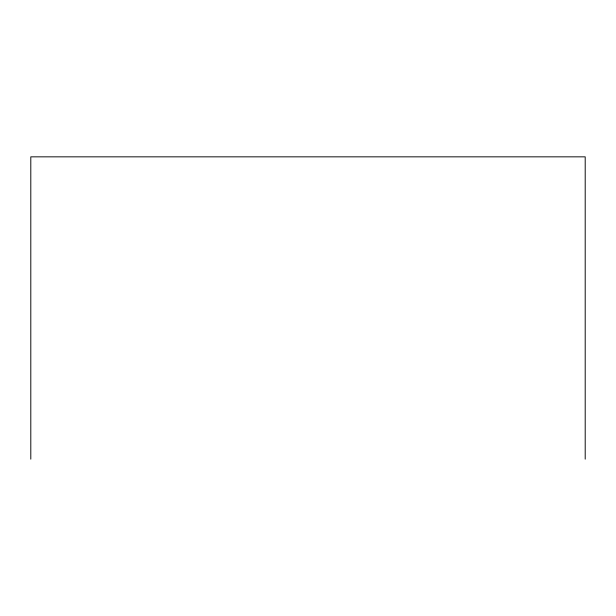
<?xml version="1.0" encoding="UTF-8"?>
<svg xmlns="http://www.w3.org/2000/svg" width="616" height="616" viewBox="0 0 616 616"><rect width="100%" height="100%" fill="white"/><g stroke="black" fill="none" stroke-linecap="round" stroke-linejoin="round"><path stroke-width="0.92" d="M585.2 459.159L585.2 156.841L30.8 156.841L30.8 459.159"/></g></svg>
